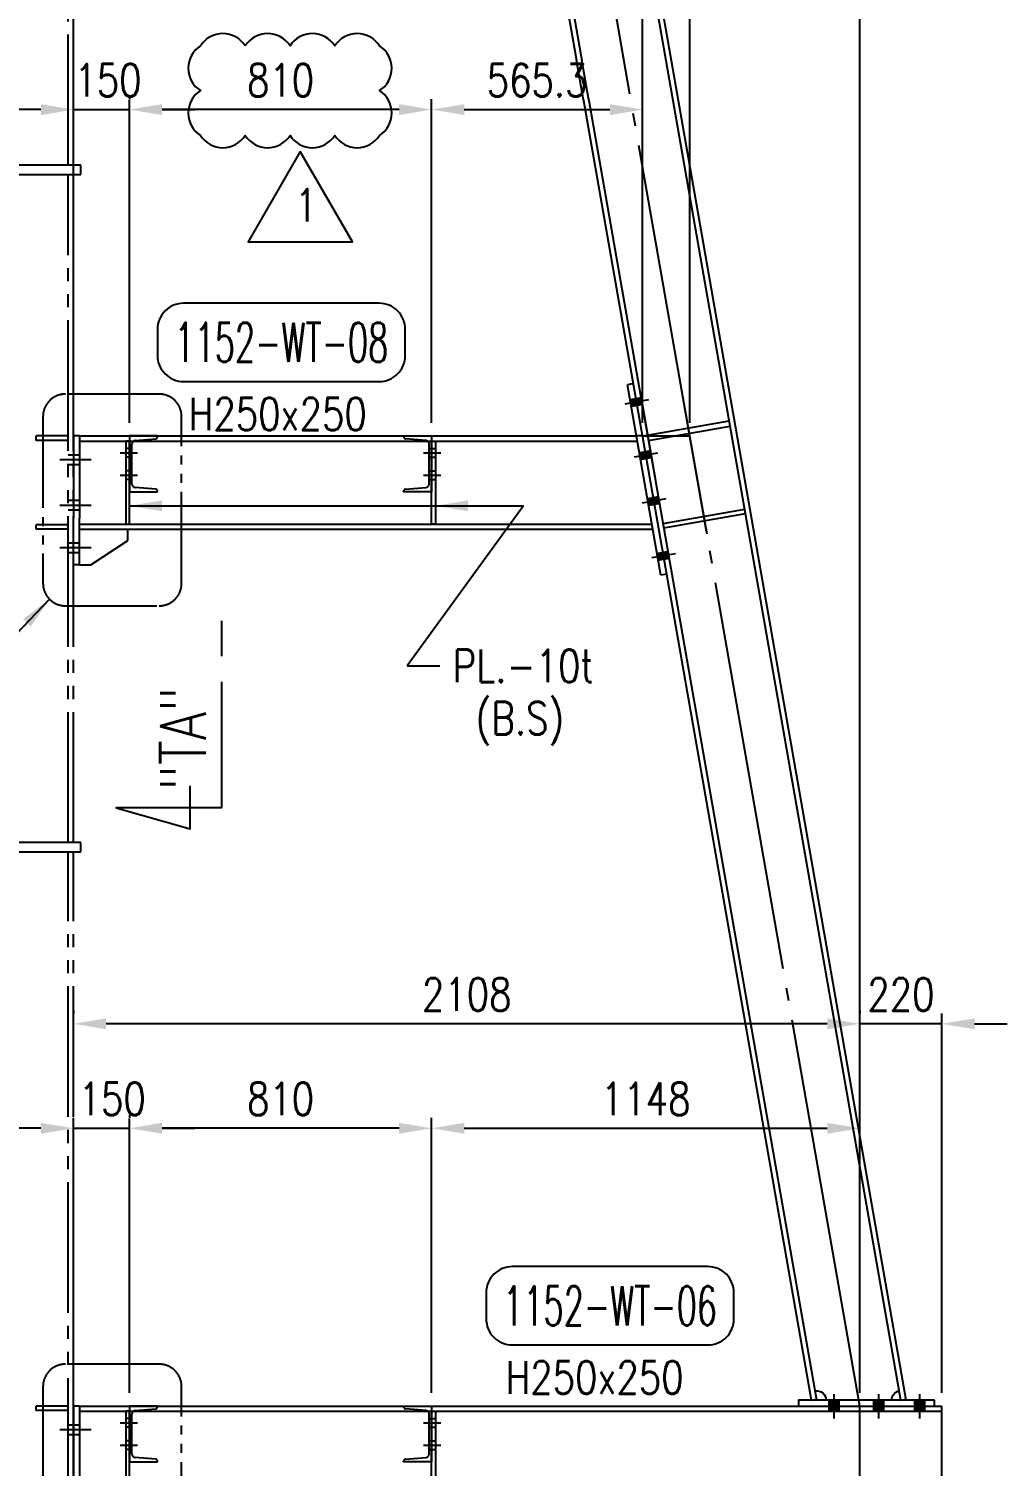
# Model space of a CAD drawing. Header units: millimetres. Extents: x 0 to 134087, y -49114 to 20834.
# Drawn here: x 72081 to 74704, y 11349 to 15202 of the extents above; entities that cross this region are included whole.
import ezdxf
from ezdxf.enums import TextEntityAlignment as Align

# ---------------------------------------------------------------- set-up
doc = ezdxf.new("R2010")
doc.units = ezdxf.units.MM
doc.header["$LTSCALE"] = 35
for name, pattern in [('JNK-CENTER', [34, 30, -1.5, 1, -1.5]), ('JNK-HIDDEN', [3, 2, -1]), ('JNK-PHANTOM', [15, 10, -1, 1, -1, 1, -1]), ('PH2', [15, 10, -1, 1, -1, 1, -1])]:
    doc.linetypes.add(name, pattern=pattern)
for name, color, linetype in [('CEN-R', 1, 'JNK-CENTER'), ('CON-C', 4, 'Continuous'), ('CON-G', 3, 'Continuous'), ('CON-W', 7, 'Continuous'), ('CON-Y', 2, 'Continuous'), ('det', 2, 'PH2'), ('Dim-W', 7, 'Continuous'), ('HID-Y', 2, 'JNK-HIDDEN'), ('PHA-M', 6, 'JNK-PHANTOM'), ('rev-2', 2, 'Continuous'), ('STL-OBJT', 7, 'Continuous'), ('TXTT-C', 4, 'Continuous')]:
    doc.layers.add(name, color=color, linetype=linetype)
doc.styles.add('SIMPLEX', font='simplex.shx', dxfattribs={"width": 0.8})
doc.dimstyles.new('DIM35', dxfattribs={"dimscale": 35, "dimtxt": 2.5, "dimasz": 2.5, "dimexe": 0.8, "dimexo": 1, "dimgap": 1, "dimtad": 1, "dimdec": 1, "dimdsep": 46, "dimtxsty": 'SIMPLEX', "dimcen": 0, "dimclrd": 7, "dimclre": 7, "dimclrt": 2, "dimadec": 1, "dimazin": 2, "dimtfac": 1, "dimtdec": 1, "dimtix": 1, "dimtmove": 2, "dimatfit": 2, "dimfxl": 1, "dimtfill": 1, "dimarcsym": 1})

# ---------------------------------------------------------------- blocks, each defined once
blk = doc.blocks.new('*D686')
at = {"color": 7, "linetype": 'ByBlock', "lineweight": -2, "transparency": 16777216}
for p, q in [((72200.6, 14145.5), (72200.6, 15013.3)), ((72350.6, 14145.5), (72350.6, 15013.3)), ((72113.1, 14985.3), (72025.6, 14985.3)), ((72200.6, 14985.3), (72350.6, 14985.3)), ((72438.1, 14985.3), (72525.6, 14985.3))]:
    blk.add_line(p, q, dxfattribs=at)
at = {"layer": 'DEFPOINTS', "color": 0, "transparency": 16777216}
for p in [(72350.6, 14985.3), (72200.6, 14110.5), (72350.6, 14110.5)]:
    blk.add_point(p, dxfattribs=at)
at = {"color": 2, "transparency": 16777216, "insert": (72293, 15064.1), "char_height": 87.5, "attachment_point": 5, "style": 'SIMPLEX', "bg_fill": 3, "box_fill_scale": 1.1, "bg_fill_color": 256, "bg_fill_true_color": 13158600, "bg_fill_transparency": 0}
blk.add_mtext('150', dxfattribs=at)
at = {"color": 7, "transparency": 16777216}
for points in [[(72113.1, 14999.9), (72113.1, 14970.7), (72200.6, 14985.3)], [(72438.1, 14999.9), (72438.1, 14970.7), (72350.6, 14985.3)]]:
    blk.add_solid(points, dxfattribs=at)
blk = doc.blocks.new('*D687')
at = {"color": 7, "linetype": 'ByBlock', "lineweight": -2, "transparency": 16777216}
for p, q in [((72350.6, 15020.3), (72350.6, 15013.3)), ((73160.6, 14145.5), (73160.6, 15013.3)), ((73073.1, 14985.3), (72438.1, 14985.3))]:
    blk.add_line(p, q, dxfattribs=at)
at = {"color": 7, "transparency": 16777216}
for points in [[(72438.1, 14999.9), (72438.1, 14970.7), (72350.6, 14985.3)], [(73073.1, 14999.9), (73073.1, 14970.7), (73160.6, 14985.3)]]:
    blk.add_solid(points, dxfattribs=at)
at = {"layer": 'DEFPOINTS', "color": 0, "transparency": 16777216}
for p in [(72350.6, 14985.3), (72350.6, 14985.3), (73160.6, 14110.5)]:
    blk.add_point(p, dxfattribs=at)
at = {"color": 2, "transparency": 16777216, "insert": (72755.6, 15064.1), "char_height": 87.5, "attachment_point": 5, "style": 'SIMPLEX', "bg_fill": 3, "box_fill_scale": 1.1, "bg_fill_color": 256, "bg_fill_true_color": 13158600, "bg_fill_transparency": 0}
blk.add_mtext('810', dxfattribs=at)
blk = doc.blocks.new('*D688')
at = {"color": 7, "linetype": 'ByBlock', "lineweight": -2, "transparency": 16777216}
for p, q in [((72200.6, 14180.5), (72200.6, 15573.3)), ((73852.8, 14145.5), (73852.8, 15573.3)), ((72288.1, 15545.3), (73765.3, 15545.3))]:
    blk.add_line(p, q, dxfattribs=at)
at = {"color": 7, "transparency": 16777216}
for points in [[(72288.1, 15559.9), (72288.1, 15530.7), (72200.6, 15545.3)], [(73765.3, 15559.9), (73765.3, 15530.7), (73852.8, 15545.3)]]:
    blk.add_solid(points, dxfattribs=at)
at = {"layer": 'DEFPOINTS', "color": 0, "transparency": 16777216}
for p in [(73852.8, 15545.3), (72200.6, 14145.5), (73852.8, 14110.5)]:
    blk.add_point(p, dxfattribs=at)
at = {"color": 2, "transparency": 16777216, "insert": (73026.7, 15624.1), "char_height": 87.5, "attachment_point": 5, "style": 'SIMPLEX', "bg_fill": 3, "box_fill_scale": 1.1, "bg_fill_color": 256, "bg_fill_true_color": 13158600, "bg_fill_transparency": 0}
blk.add_mtext('1652.2', dxfattribs=at)
blk = doc.blocks.new('*D689')
at = {"color": 7, "linetype": 'ByBlock', "lineweight": -2, "transparency": 16777216}
for p, q in [((73638.4, 15265.3), (73550.9, 15265.3)), ((73725.9, 14145.5), (73725.9, 15293.3)), ((73852.8, 15265.3), (73725.9, 15265.3)), ((73852.8, 14145.5), (73852.8, 15293.3)), ((73940.3, 15265.3), (74027.8, 15265.3))]:
    blk.add_line(p, q, dxfattribs=at)
at = {"color": 7, "transparency": 16777216}
blk.add_solid([(73638.4, 15279.9), (73638.4, 15250.7), (73725.9, 15265.3)], dxfattribs=at)
at = {"layer": 'DEFPOINTS', "color": 0, "transparency": 16777216}
for p in [(73725.9, 15265.3), (73725.9, 14110.5), (73852.8, 14110.5)]:
    blk.add_point(p, dxfattribs=at)
at = {"color": 2, "transparency": 16777216, "insert": (73960, 15344.1), "char_height": 87.5, "attachment_point": 5, "style": 'SIMPLEX', "bg_fill": 3, "box_fill_scale": 1.1, "bg_fill_color": 256, "bg_fill_true_color": 13158600, "bg_fill_transparency": 0}
blk.add_mtext('126.9', dxfattribs=at)
at = {"color": 7, "transparency": 16777216}
blk.add_solid([(73940.3, 15279.9), (73940.3, 15250.7), (73852.8, 15265.3)], dxfattribs=at)
blk = doc.blocks.new('*D690')
at = {"color": 7, "linetype": 'ByBlock', "lineweight": -2, "transparency": 16777216}
for p, q in [((72189.2, 15300.3), (72189.2, 15293.3)), ((73638.4, 15265.3), (72276.7, 15265.3)), ((73725.9, 14145.5), (73725.9, 15293.3))]:
    blk.add_line(p, q, dxfattribs=at)
at = {"color": 7, "transparency": 16777216}
for points in [[(72276.7, 15279.9), (72276.7, 15250.7), (72189.2, 15265.3)], [(73638.4, 15279.9), (73638.4, 15250.7), (73725.9, 15265.3)]]:
    blk.add_solid(points, dxfattribs=at)
at = {"layer": 'DEFPOINTS', "color": 0, "transparency": 16777216}
for p in [(72189.2, 15265.3), (72189.2, 15265.3), (73725.9, 14110.5)]:
    blk.add_point(p, dxfattribs=at)
at = {"color": 2, "transparency": 16777216, "insert": (72957.5, 15344.1), "char_height": 87.5, "attachment_point": 5, "style": 'SIMPLEX', "bg_fill": 3, "box_fill_scale": 1.1, "bg_fill_color": 256, "bg_fill_true_color": 13158600, "bg_fill_transparency": 0}
blk.add_mtext('1536.6', dxfattribs=at)
blk = doc.blocks.new('*D691')
at = {"color": 7, "linetype": 'ByBlock', "lineweight": -2, "transparency": 16777216}
for p, q in [((73160.6, 14180.5), (73160.6, 15013.3)), ((73725.9, 14145.5), (73725.9, 15013.3)), ((73248.1, 14985.3), (73638.4, 14985.3))]:
    blk.add_line(p, q, dxfattribs=at)
at = {"color": 7, "transparency": 16777216}
for points in [[(73248.1, 14999.9), (73248.1, 14970.7), (73160.6, 14985.3)], [(73638.4, 14999.9), (73638.4, 14970.7), (73725.9, 14985.3)]]:
    blk.add_solid(points, dxfattribs=at)
at = {"layer": 'DEFPOINTS', "color": 0, "transparency": 16777216}
for p in [(73725.9, 14985.3), (73160.6, 14145.5), (73725.9, 14110.5)]:
    blk.add_point(p, dxfattribs=at)
at = {"color": 2, "transparency": 16777216, "insert": (73443.2, 15064.1), "char_height": 87.5, "attachment_point": 5, "style": 'SIMPLEX', "bg_fill": 3, "box_fill_scale": 1.1, "bg_fill_color": 256, "bg_fill_true_color": 13158600, "bg_fill_transparency": 0}
blk.add_mtext('565.3', dxfattribs=at)
blk = doc.blocks.new('DUCT-TAG')
at = {"layer": 'CON-G'}
blk.add_lwpolyline([(-9.49, -1), (-9.49, 1, -0.414214), (-7.49, 3), (7.49, 3, -0.414214), (9.49, 1), (9.49, -1, -0.414214), (7.49, -3), (-7.49, -3, -0.414214)], format="xyb", close=True, dxfattribs=at)
at = {"layer": 'CON-G', "style": 'SIMPLEX', "width": 1.246304}
blk.add_attdef('NAME', text='', height=3, dxfattribs=at).set_placement((-8.19, -1.5), (8.19, -1.5), align=Align.FIT)
at = {"layer": 'CON-Y', "style": 'SIMPLEX'}
blk.add_attdef('ELEVATION', text='', height=2, dxfattribs=at).set_placement((0, -6.02), align=Align.CENTER)
blk = doc.blocks.new('*D694')
at = {"color": 7, "linetype": 'ByBlock', "lineweight": -2, "transparency": 16777216}
for p, q in [((72200.6, 12570), (72200.6, 12563)), ((74308.6, 11580.5), (74308.6, 12563)), ((74221.1, 12535), (72288.1, 12535))]:
    blk.add_line(p, q, dxfattribs=at)
at = {"color": 7, "transparency": 16777216}
for points in [[(72288.1, 12549.6), (72288.1, 12520.4), (72200.6, 12535)], [(74221.1, 12549.6), (74221.1, 12520.4), (74308.6, 12535)]]:
    blk.add_solid(points, dxfattribs=at)
at = {"layer": 'DEFPOINTS', "color": 0, "transparency": 16777216}
for p in [(72200.6, 12535), (72200.6, 12535), (74308.6, 11545.5)]:
    blk.add_point(p, dxfattribs=at)
at = {"color": 2, "transparency": 16777216, "insert": (73254.6, 12613.8), "char_height": 87.5, "attachment_point": 5, "style": 'SIMPLEX', "bg_fill": 3, "box_fill_scale": 1.1, "bg_fill_color": 256, "bg_fill_true_color": 13158600, "bg_fill_transparency": 0}
blk.add_mtext('2108', dxfattribs=at)
blk = doc.blocks.new('*D695')
at = {"color": 7, "linetype": 'ByBlock', "lineweight": -2, "transparency": 16777216}
for p, q in [((74308.6, 12570), (74308.6, 12563)), ((74528.6, 11545.5), (74528.6, 12563)), ((74221.1, 12535), (74133.6, 12535)), ((74528.6, 12535), (74308.6, 12535)), ((74616.1, 12535), (74703.6, 12535))]:
    blk.add_line(p, q, dxfattribs=at)
at = {"color": 7, "transparency": 16777216}
for points in [[(74221.1, 12549.6), (74221.1, 12520.4), (74308.6, 12535)], [(74616.1, 12549.6), (74616.1, 12520.4), (74528.6, 12535)]]:
    blk.add_solid(points, dxfattribs=at)
at = {"layer": 'DEFPOINTS', "color": 0, "transparency": 16777216}
for p in [(74308.6, 12535), (74308.6, 12535), (74528.6, 11510.5)]:
    blk.add_point(p, dxfattribs=at)
at = {"color": 2, "transparency": 16777216, "insert": (74418.6, 12613.8), "char_height": 87.5, "attachment_point": 5, "style": 'SIMPLEX', "bg_fill": 3, "box_fill_scale": 1.1, "bg_fill_color": 256, "bg_fill_true_color": 13158600, "bg_fill_transparency": 0}
blk.add_mtext('220', dxfattribs=at)
blk = doc.blocks.new('*D696')
at = {"color": 7, "linetype": 'ByBlock', "lineweight": -2, "transparency": 16777216}
for p, q in [((72113.1, 12255), (72025.6, 12255)), ((72200.6, 11545.5), (72200.6, 12283)), ((72200.6, 12255), (72350.6, 12255)), ((72350.6, 11545.5), (72350.6, 12283)), ((72438.1, 12255), (72525.6, 12255))]:
    blk.add_line(p, q, dxfattribs=at)
at = {"layer": 'DEFPOINTS', "color": 0, "transparency": 16777216}
for p in [(72350.6, 12255), (72200.6, 11510.5), (72350.6, 11510.5)]:
    blk.add_point(p, dxfattribs=at)
at = {"color": 2, "transparency": 16777216, "insert": (72304.3, 12333.8), "char_height": 87.5, "attachment_point": 5, "style": 'SIMPLEX', "bg_fill": 3, "box_fill_scale": 1.1, "bg_fill_color": 256, "bg_fill_true_color": 13158600, "bg_fill_transparency": 0}
blk.add_mtext('150', dxfattribs=at)
at = {"color": 7, "transparency": 16777216}
for points in [[(72113.1, 12269.6), (72113.1, 12240.4), (72200.6, 12255)], [(72438.1, 12269.6), (72438.1, 12240.4), (72350.6, 12255)]]:
    blk.add_solid(points, dxfattribs=at)
blk = doc.blocks.new('*D697')
at = {"color": 7, "linetype": 'ByBlock', "lineweight": -2, "transparency": 16777216}
for p, q in [((72350.6, 12290), (72350.6, 12283)), ((73073.1, 12255), (72438.1, 12255)), ((73160.6, 11545.5), (73160.6, 12283))]:
    blk.add_line(p, q, dxfattribs=at)
at = {"color": 7, "transparency": 16777216}
for points in [[(72438.1, 12269.6), (72438.1, 12240.4), (72350.6, 12255)], [(73073.1, 12269.6), (73073.1, 12240.4), (73160.6, 12255)]]:
    blk.add_solid(points, dxfattribs=at)
at = {"layer": 'DEFPOINTS', "color": 0, "transparency": 16777216}
for p in [(72350.6, 12255), (72350.6, 12255), (73160.6, 11510.5)]:
    blk.add_point(p, dxfattribs=at)
at = {"color": 2, "transparency": 16777216, "insert": (72755.6, 12333.8), "char_height": 87.5, "attachment_point": 5, "style": 'SIMPLEX', "bg_fill": 3, "box_fill_scale": 1.1, "bg_fill_color": 256, "bg_fill_true_color": 13158600, "bg_fill_transparency": 0}
blk.add_mtext('810', dxfattribs=at)
blk = doc.blocks.new('*D698')
at = {"color": 7, "linetype": 'ByBlock', "lineweight": -2, "transparency": 16777216}
for p, q in [((73160.6, 11545.5), (73160.6, 12283)), ((73248.1, 12255), (74221.1, 12255)), ((74308.6, 11545.5), (74308.6, 12283))]:
    blk.add_line(p, q, dxfattribs=at)
at = {"color": 7, "transparency": 16777216}
for points in [[(73248.1, 12269.6), (73248.1, 12240.4), (73160.6, 12255)], [(74221.1, 12269.6), (74221.1, 12240.4), (74308.6, 12255)]]:
    blk.add_solid(points, dxfattribs=at)
at = {"layer": 'DEFPOINTS', "color": 0, "transparency": 16777216}
for p in [(74308.6, 12255), (73160.6, 11510.5), (74308.6, 11510.5)]:
    blk.add_point(p, dxfattribs=at)
at = {"color": 2, "transparency": 16777216, "insert": (73734.6, 12333.8), "char_height": 87.5, "attachment_point": 5, "style": 'SIMPLEX', "bg_fill": 3, "box_fill_scale": 1.1, "bg_fill_color": 256, "bg_fill_true_color": 13158600, "bg_fill_transparency": 0}
blk.add_mtext('1148', dxfattribs=at)
blk = doc.blocks.new('A$C06B76479')
at = {"layer": 'CEN-R'}
for p, q in [((-560, 111), (-560, -118)), ((-175, 111), (-175, -118)), ((245, 111), (245, -118))]:
    blk.add_line(p, q, dxfattribs=at)
at = {"layer": 'CON-G'}
for p, q in [((1406, 0), (-770, 0)), ((-385, 56), (-433, 64)), ((454, 56), (406, 64))]:
    blk.add_line(p, q, dxfattribs=at)
blk.add_lwpolyline([(-700, 56), (576, 56), (576, 0), (-700, 0)], close=True, dxfattribs=at)
for centre, start, end in [((-385, 56), 0, 80.0564), ((404, 56), 80.0564, 180)]:
    blk.add_arc(centre, 87.5, start, end, dxfattribs=at)
at = {"layer": 'CON-W', "const_width": 94.5}
for points in [[(-560, 56), (-560, -52)], [(-175, 56), (-175, -52)], [(245, 56), (245, -52)]]:
    blk.add_lwpolyline(points, dxfattribs=at)
at = {"layer": 'HID-Y', "ltscale": 2}
for p, q in [((-607, 56), (-607, -52)), ((-513, 56), (-513, -52)), ((-222, 56), (-222, -52)), ((-128, 56), (-128, -52)), ((198, 56), (198, -52)), ((292, 56), (292, -52))]:
    blk.add_line(p, q, dxfattribs=at)
blk = doc.blocks.new('A$C291C6072')
for q in [(-48, 8), (52, 0)]:
    blk.add_line((0, 0), q)
at = {"layer": 'CEN-R'}
for p, q in [((-55, 338), (165, 300)), ((-142, -160), (78, -198)), ((-218, -590), (2, -629)), ((-308, -1105), (-88, -1144))]:
    blk.add_line(p, q, dxfattribs=at)
at = {"layer": 'CON-G'}
for p, q in [((-172, -1307), (141, 481)), ((86, 491), (141, 481)), ((10, 340), (-123, -418)), ((-227, -1297), (-172, -1307))]:
    blk.add_line(p, q, dxfattribs=at)
at = {"layer": 'Dim-W', "const_width": 80.5}
for points in [[(111, 309), (8, 327)], [(24, -189), (-80, -170)], [(-52, -620), (-155, -601)], [(-142, -1134), (-245, -1116)]]:
    blk.add_lwpolyline(points, dxfattribs=at)
blk = doc.blocks.new('*D719')
at = {"color": 7, "linetype": 'ByBlock', "lineweight": -2, "transparency": 16777216}
for p, q in [((73206, 19762.5), (73206, 19755.5)), ((74221.1, 19727.5), (73293.5, 19727.5)), ((74308.6, 11545.5), (74308.6, 19755.5))]:
    blk.add_line(p, q, dxfattribs=at)
at = {"color": 7, "transparency": 16777216}
for points in [[(73293.5, 19742.1), (73293.5, 19712.9), (73206, 19727.5)], [(74221.1, 19742.1), (74221.1, 19712.9), (74308.6, 19727.5)]]:
    blk.add_solid(points, dxfattribs=at)
at = {"layer": 'DEFPOINTS', "color": 0, "transparency": 16777216}
for p in [(73206, 19727.5), (73206, 19727.5), (74308.6, 11510.5)]:
    blk.add_point(p, dxfattribs=at)
at = {"color": 2, "transparency": 16777216, "insert": (73757.3, 19806.3), "char_height": 87.5, "attachment_point": 5, "style": 'SIMPLEX', "bg_fill": 3, "box_fill_scale": 1.1, "bg_fill_color": 256, "bg_fill_true_color": 13158600, "bg_fill_transparency": 0}
blk.add_mtext('1102.5', dxfattribs=at)
blk = doc.blocks.new('A$C3FE727CB')
at = {"layer": 'PHA-M'}
for p, q in [((1129, 5176), (1129, 8244)), ((1143, 5176), (1143, 8244)), ((1163, 5176), (803, 5176)), ((1163, 5151), (1163, 5176)), ((878, 5151), (1163, 5151)), ((1129, 3360), (1129, 5151)), ((1143, 3360), (1143, 5151)), ((1163, 3360), (878, 3360)), ((1163, 3335), (1163, 3360)), ((878, 3335), (1163, 3335)), ((1129, 0), (1129, 3335)), ((1143, 0), (1143, 3335))]:
    blk.add_line(p, q, dxfattribs=at)
blk = doc.blocks.new('SECMARK2')
at = {"layer": 'TXTT-C'}
blk.add_line((0, 0), (-2.72, 0), dxfattribs=at)
blk.add_lwpolyline([(-4.67, 0), (-14.32, 0), (-14.32, 8.05), (-15.93, 2.38), (-12.63, 2.38)], dxfattribs=at)
at = {"layer": 'TXTT-C', "style": 'SIMPLEX', "width": 1.17}
blk.add_attdef('TAG', text='', height=3.5, dxfattribs=at).set_placement((-7.82, 1.36), align=Align.CENTER)
blk = doc.blocks.new('A$C53936D48')
at = {"layer": 'rev-2'}
blk.add_lwpolyline([(0, 0), (-40, -69.3), (40, -69.3), (0, 0)], dxfattribs=at)
at = {"layer": 'rev-2', "style": 'SIMPLEX', "width": 0.8}
blk.add_text('1', height=25, dxfattribs=at).set_placement((-4.1, -41.3), align=Align.MIDDLE_LEFT)

msp = doc.modelspace()

# ---------------------------------------------------------------- linework, layer by layer
at = {"layer": 'CEN-R'}
for p, q in [((72325.5727, 14065.5162), (72372.0727, 14065.5162)), ((73139.0727, 14065.5162), (73185.5727, 14065.5162)), ((72247.6803, 14046.5162), (72164.0447, 14046.5162)), ((72325.5727, 14005.5162), (72372.0727, 14005.5162)), ((73139.0727, 14005.5162), (73185.5727, 14005.5162)), ((72247.6803, 13924.5162), (72164.0447, 13924.5162)), ((72247.6803, 13810.5162), (72164.0447, 13810.5162)), ((72227.0114, 13810.5162), (72185.134, 13810.5162)), ((74308.5727, 9660.5162), (74308.5727, 11510.5162)), ((72247.6803, 11446.5162), (72164.0447, 11446.5162)), ((72325.5727, 11465.5162), (72372.0727, 11465.5162)), ((73139.0727, 11465.5162), (73185.5727, 11465.5162)), ((72325.5727, 11405.5162), (72372.0727, 11405.5162)), ((73139.0727, 11405.5162), (73185.5727, 11405.5162))]:
    msp.add_line(p, q, dxfattribs=at)
at = {"layer": 'CON-G'}
for p, q in [((72216.5727, 14110.5162), (72200.5727, 14110.5162)), ((72200.5727, 14110.5162), (72200.5727, 13890.5162)), ((72216.5727, 14110.5162), (73707.5778, 14110.5162)), ((72216.5727, 14110.5162), (72216.5727, 13890.5162)), ((72216.5727, 14096.5162), (73710.0322, 14096.5162)), ((73781.1636, 13876.0912), (73999.8288, 13914.426)), ((72200.5727, 13765.5162), (72200.5727, 13890.5162)), ((72216.5727, 13765.5162), (72216.5727, 13890.5162)), ((72216.5727, 13874.5162), (73748.9517, 13874.5162)), ((73783.2358, 13864.2714), (74001.9009, 13902.6063)), ((72216.5727, 13860.5162), (73751.4061, 13860.5162)), ((72346.5727, 13830.5162), (72346.5727, 13860.5162)), ((72246.5727, 13765.5162), (72346.5727, 13830.5162)), ((72216.5727, 13765.5162), (72200.5727, 13765.5162)), ((72216.5727, 13765.5162), (72246.5727, 13765.5162)), ((72216.5727, 11510.5162), (72200.5727, 11510.5162)), ((72200.5727, 11510.5162), (72200.5727, 11290.5162)), ((72216.5727, 11510.5162), (74528.5727, 11510.5162)), ((72216.5727, 11510.5162), (72216.5727, 11290.5162)), ((72216.5727, 11496.5162), (74528.5727, 11496.5162))]:
    msp.add_line(p, q, dxfattribs=at)
for points in [[(72350.5727, 14096.5162), (72340.5727, 14096.5162), (72340.5727, 13874.5162), (72350.5727, 13874.5162)], [(73160.5727, 14096.5162), (73170.5727, 14096.5162), (73170.5727, 13874.5162), (73160.5727, 13874.5162)], [(72350.5727, 11496.5162), (72340.5727, 11496.5162), (72340.5727, 11274.5162), (72350.5727, 11274.5162)], [(73160.5727, 11496.5162), (73170.5727, 11496.5162), (73170.5727, 11274.5162), (73160.5727, 11274.5162)]]:
    msp.add_lwpolyline(points, close=True, dxfattribs=at)
at = {"layer": 'HID-Y'}
for p, q in [((72357.0727, 14077.0162), (72340.5727, 14077.0162)), ((73154.0727, 14077.0162), (73170.5727, 14077.0162)), ((72216.5727, 14059.5162), (72186.5727, 14059.5162)), ((72216.5727, 14033.5162), (72186.5727, 14033.5162)), ((72357.0727, 14054.0162), (72340.5727, 14054.0162)), ((73154.0727, 14054.0162), (73170.5727, 14054.0162)), ((72357.0727, 14017.0162), (72340.5727, 14017.0162)), ((72357.0727, 13994.0162), (72340.5727, 13994.0162)), ((73154.0727, 14017.0162), (73170.5727, 14017.0162)), ((73154.0727, 13994.0162), (73170.5727, 13994.0162)), ((72216.5727, 13937.5162), (72186.5727, 13937.5162)), ((72216.5727, 13911.5162), (72186.5727, 13911.5162)), ((72216.5727, 13823.5162), (72186.5727, 13823.5162)), ((72216.5727, 13797.5162), (72186.5727, 13797.5162)), ((72216.5727, 11459.5162), (72186.5727, 11459.5162)), ((72357.0727, 11477.0162), (72340.5727, 11477.0162)), ((72357.0727, 11454.0162), (72340.5727, 11454.0162)), ((73154.0727, 11477.0162), (73170.5727, 11477.0162)), ((73154.0727, 11454.0162), (73170.5727, 11454.0162)), ((72216.5727, 11433.5162), (72186.5727, 11433.5162)), ((72357.0727, 11417.0162), (72340.5727, 11417.0162)), ((73154.0727, 11417.0162), (73170.5727, 11417.0162)), ((72357.0727, 11394.0162), (72340.5727, 11394.0162)), ((73154.0727, 11394.0162), (73170.5727, 11394.0162))]:
    msp.add_line(p, q, dxfattribs=at)
at = {"layer": 'PHA-M'}
for p, q in [((72186.5727, 13872.5162), (72100.5727, 13872.5162)), ((72100.5727, 13860.5162), (72100.5727, 13872.5162)), ((72186.5727, 13860.5162), (72100.5727, 13860.5162))]:
    msp.add_line(p, q, dxfattribs=at)
for points in [[(72350.5727, 14110.5162), (72350.5727, 13960.5162), (72425.5727, 13960.5162), (72425.5727, 13962.9381, 0.388878732), (72421.0085, 13967.919), (72366.2011, 13972.7141, -0.388878732), (72357.0727, 13982.676), (72357.0727, 14088.3564, -0.388878732), (72366.2011, 14098.3184), (72421.0085, 14103.1134, 0.388878732), (72425.5727, 14108.0944), (72425.5727, 14110.5162)], [(73160.5727, 14110.5162), (73160.5727, 13960.5162), (73085.5727, 13960.5162), (73085.5727, 13962.9381, -0.388878732), (73090.1369, 13967.919), (73144.9442, 13972.7141, 0.388878732), (73154.0727, 13982.676), (73154.0727, 14088.3564, 0.388878732), (73144.9442, 14098.3184), (73090.1369, 14103.1134, -0.388878732), (73085.5727, 14108.0944), (73085.5727, 14110.5162)], [(72350.5727, 11510.5162), (72350.5727, 11360.5162), (72425.5727, 11360.5162), (72425.5727, 11362.9381, 0.388878732), (72421.0085, 11367.919), (72366.2011, 11372.7141, -0.388878732), (72357.0727, 11382.676), (72357.0727, 11488.3564, -0.388878732), (72366.2011, 11498.3184), (72421.0085, 11503.1134, 0.388878732), (72425.5727, 11508.0944), (72425.5727, 11510.5162)], [(73160.5727, 11510.5162), (73160.5727, 11360.5162), (73085.5727, 11360.5162), (73085.5727, 11362.9381, -0.388878732), (73090.1369, 11367.919), (73144.9442, 11372.7141, 0.388878732), (73154.0727, 11382.676), (73154.0727, 11488.3564, 0.388878732), (73144.9442, 11498.3184), (73090.1369, 11503.1134, -0.388878732), (73085.5727, 11508.0944), (73085.5727, 11510.5162)]]:
    msp.add_lwpolyline(points, format="xyb", close=True, dxfattribs=at)
at = {"layer": 'STL-OBJT'}
for p, q in [((73406.8362, 13923.336), (73094.8472, 13494.129, 0)), ((73094.8472, 13494.129, 0), (73182.3472, 13494.129, 0))]:
    msp.add_line(p, q, dxfattribs=at)

# ---------------------------------------------------------------- block references
ref = msp.add_blockref('SECMARK2', (72596.9157, 13615.2227), dxfattribs=dict(at, xscale=35, yscale=35, zscale=35, rotation=90))
ref.add_attrib('TAG', '"TA"', (72555.6157, 13160.9227), dxfattribs={"layer": 'CON-C', "height": 122.5, "rotation": 90, "style": 'SIMPLEX', "width": 0.8})

# ---------------------------------------------------------------- texts
at = {"layer": 'CON-Y', "style": 'SIMPLEX', "width": 0.8}
msp.add_text('H250x250', height=87.5, dxfattribs=at).set_placement((72509.6779, 14125.6985))
at = {"layer": 'STL-OBJT', "color": 2, "style": 'SIMPLEX', "width": 0.8}
for s, p in [('PL.-10t', (73217.3472, 13450.379, 0)), ('(B.S)', (73278.7793, 13310.379, 0))]:
    msp.add_text(s, height=87.5, dxfattribs=at).set_placement(p)

# ---------------------------------------------------------------- dimensions: what is measured, and where the dimension line sits
dim = msp.add_linear_dim(base=(72200.5727, 12535.0222), p1=(74308.5727, 11545.5162), p2=(72200.5727, 12535.0222), angle=180, dimstyle='DIM35')
dim.commit()
dim.dimension.update_dxf_attribs({"geometry": '*D694', "text_midpoint": (73254.5727, 12613.7722)})

# ---------------------------------------------------------------- leaders
at = {"layer": 'CON-W'}
msp.add_leader([(72136.2827, 13672.9818), (71782.179, 13302.3016)], dimstyle='DIM35', override={"dimgap": 1, "dimtad": 0}, dxfattribs=at)
at = {"layer": 'STL-OBJT'}
for points in [[(72350.5727, 13923.336), (73406.8362, 13923.336)], [(73170.5727, 13923.336), (73406.8362, 13923.336)]]:
    msp.add_leader(points, dimstyle='DIM35', override={"dimgap": 1, "dimtad": 0}, dxfattribs=at)

# ---------------------------------------------------------------- next in the draw order: dimensions: what is measured, and where the dimension line sits
for base, p1, p2, picture, middle in [((72350.5727, 14985.3148), (72200.5727, 14110.5162), (72350.5727, 14110.5162), '*D686', (72292.9782, 15064.0648)), ((72350.5727, 12255.0222), (72200.5727, 11510.5162), (72350.5727, 11510.5162), '*D696', (72304.3365, 12333.7722))]:
    dim = msp.add_linear_dim(base=base, p1=p1, p2=p2, dimstyle='DIM35')
    dim.commit()
    dim.dimension.update_dxf_attribs({"geometry": picture, "text_midpoint": middle, "dimtype": 160})
dim = msp.add_linear_dim(base=(74308.5727, 12535.0222), p1=(74528.5727, 11510.5162), p2=(74308.5727, 12535.0222), angle=180, dimstyle='DIM35')
dim.commit()
dim.dimension.update_dxf_attribs({"geometry": '*D695', "text_midpoint": (74418.5727, 12613.7722)})

# ---------------------------------------------------------------- next in the draw order: linework, layer by layer
at = {"layer": 'CON-G'}
msp.add_line((74528.5727, 11260.5162), (74528.5727, 11510.5162), dxfattribs=at)
at = {"layer": 'PHA-M'}
for p, q in [((72100.5727, 14098.5162), (72100.5727, 14110.5162)), ((72186.5727, 11510.5162), (72100.5727, 11510.5162)), ((72100.5727, 11498.5162), (72100.5727, 11510.5162)), ((72186.5727, 11498.5162), (72100.5727, 11498.5162))]:
    msp.add_line(p, q, dxfattribs=at)

# ---------------------------------------------------------------- next in the draw order: dimensions: what is measured, and where the dimension line sits
for base, p1, p2, picture, middle in [((72350.5727, 14985.3148), (73160.5727, 14110.5162), (72350.5727, 14985.3148), '*D687', (72755.5727, 15064.0648)), ((72350.5727, 12255.0222), (73160.5727, 11510.5162), (72350.5727, 12255.0222), '*D697', (72755.5727, 12333.7722))]:
    dim = msp.add_linear_dim(base=base, p1=p1, p2=p2, dimstyle='DIM35')
    dim.commit()
    dim.dimension.update_dxf_attribs({"geometry": picture, "text_midpoint": middle})

# ---------------------------------------------------------------- next in the draw order: linework, layer by layer
at = {"layer": 'det', "ltscale": 0.7}
msp.add_lwpolyline([(72490.4529, 11115.4082), (72490.4529, 11562.6966, 0.414213562), (72430.4529, 11622.6966), (72178.7091, 11622.6966, 0.414213562), (72118.7091, 11562.6966), (72118.7091, 11115.4082, 0.414213562), (72178.7091, 11055.4082), (72430.4529, 11055.4082, 0.414213562)], format="xyb", close=True, dxfattribs=at)

# ---------------------------------------------------------------- next in the draw order: dimensions: what is measured, and where the dimension line sits
for base, p1, p2, picture, middle in [((73852.7587, 15545.3148), (72200.5727, 14145.5162), (73852.7587, 14110.5162), '*D688', (73026.6657, 15624.0648)), ((74308.5727, 12255.0222), (73160.5727, 11510.5162), (74308.5727, 11510.5162), '*D698', (73734.5727, 12333.7722))]:
    dim = msp.add_linear_dim(base=base, p1=p1, p2=p2, dimstyle='DIM35')
    dim.commit()
    dim.dimension.update_dxf_attribs({"geometry": picture, "text_midpoint": middle})

# ---------------------------------------------------------------- next in the draw order: block references
at = {"xscale": -0.2857142857142857, "yscale": 0.2857142857142857, "zscale": 0.2857142857142857}
msp.add_blockref('A$C06B76479', (74308.5727, 11510.5162), dxfattribs=at)
at = {"layer": 'CON-W'}
ref = msp.add_blockref('DUCT-TAG', (73638.8946, 11779.1723), dxfattribs=dict(at, xscale=-35, yscale=35, zscale=35))
ref.add_attrib('NAME', '1152-WT-06', dxfattribs={"layer": 'CON-G', "height": 105, "style": 'SIMPLEX', "width": 0.576181}).set_placement((73352.2446, 11726.6723), (73925.5446, 11726.6723), align=Align.FIT)

# ---------------------------------------------------------------- next in the draw order: texts
at = {"layer": 'CON-Y', "style": 'SIMPLEX', "width": 0.8}
msp.add_text('H250x250', height=87.5, dxfattribs=at).set_placement((73358.9571, 11543.4594))

# ---------------------------------------------------------------- next in the draw order: dimensions: what is measured, and where the dimension line sits
dim = msp.add_linear_dim(base=(73725.8524, 15265.3148), p1=(73852.7587, 14110.5162), p2=(73725.8524, 14110.5162), angle=180, dimstyle='DIM35')
dim.commit()
dim.dimension.update_dxf_attribs({"geometry": '*D689', "text_midpoint": (73959.9545, 15344.0648), "dimtype": 160})

# ---------------------------------------------------------------- next in the draw order: linework, layer by layer
at = {"layer": 'CEN-R'}
msp.add_line((73898.8806, 13847.4332, 0), (73837.7097, 14196.357, 0), dxfattribs=at)

# ---------------------------------------------------------------- next in the draw order: dimensions: what is measured, and where the dimension line sits
dim = msp.add_linear_dim(base=(72189.2143, 15265.3148), p1=(73725.8524, 14110.5162), p2=(72189.2143, 15265.3148), angle=180, dimstyle='DIM35')
dim.commit()
dim.dimension.update_dxf_attribs({"geometry": '*D690', "text_midpoint": (72957.5334, 15344.0648)})

# ---------------------------------------------------------------- next in the draw order: linework, layer by layer
at = {"layer": 'det', "ltscale": 0.7}
msp.add_lwpolyline([(72490.4529, 13715.4082), (72490.4529, 14162.6966, 0.414213562), (72430.4529, 14222.6966), (72178.7091, 14222.6966, 0.414213562), (72118.7091, 14162.6966), (72118.7091, 13715.4082, 0.414213562), (72178.7091, 13655.4082), (72430.4529, 13655.4082, 0.414213562)], format="xyb", close=True, dxfattribs=at)
at = {"layer": 'PHA-M'}
for p, q in [((72186.5727, 14110.5162), (72100.5727, 14110.5162)), ((72186.5727, 14098.5162), (72100.5727, 14098.5162))]:
    msp.add_line(p, q, dxfattribs=at)
at = {"layer": 'rev-2'}
msp.add_lwpolyline([(72660.908, 15156.1354, 0.548618787), (72540.908, 15156.1354, 0.548618787), (72540.908, 15036.1354, 0.548618787), (72540.908, 14916.1354, 0.548618787), (72660.908, 14916.1354, 0.548618787), (72780.908, 14916.1354, 0.548618787), (72900.908, 14916.1354, 0.548618787), (73020.908, 14916.1354, 0.548618787), (73020.908, 15036.1354, 0.548618787), (73020.908, 15156.1354, 0.548618787), (72900.908, 15156.1354, 0.548618787), (72780.908, 15156.1354, 0.548618787)], format="xyb", close=True, dxfattribs=at)

# ---------------------------------------------------------------- next in the draw order: block references
msp.add_blockref('A$C3FE727CB', (71057.5727, 9660.5162))
at = {"layer": 'CON-G', "xscale": 3.5, "yscale": 3.5, "zscale": 3.5}
msp.add_blockref('A$C53936D48', (72808.395, 14873.3454), dxfattribs=at)
at = {"layer": 'CON-W'}
ref = msp.add_blockref('DUCT-TAG', (72757.7003, 14361.4114), dxfattribs=dict(at, xscale=-35, yscale=35, zscale=35))
ref.add_attrib('NAME', '1152-WT-08', dxfattribs={"layer": 'CON-G', "height": 105, "style": 'SIMPLEX', "width": 0.5733}).set_placement((72471.0503, 14308.9114), (73044.3503, 14308.9114), align=Align.FIT)

# ---------------------------------------------------------------- next in the draw order: dimensions: what is measured, and where the dimension line sits
dim = msp.add_linear_dim(base=(73725.8524, 14985.3148), p1=(73160.5727, 14145.5162), p2=(73725.8524, 14110.5162), dimstyle='DIM35')
dim.commit()
dim.dimension.update_dxf_attribs({"geometry": '*D691', "text_midpoint": (73443.2125, 15064.0648)})

# ---------------------------------------------------------------- next in the draw order: linework, layer by layer
msp.add_line((73725.8522, 14110.5162), (73852.7587, 14110.5162))
at = {"layer": 'CEN-R'}
msp.add_line((74308.5727, 11510.5162), (73214.7945, 17749.5162), dxfattribs=at)
at = {"layer": 'CON-G'}
for p, q in [((74418.4605, 11526.5162), (73308.0276, 17860.5162)), ((74432.6741, 11526.5162), (73319.7868, 17874.5162)), ((74178.8613, 11526.5162), (73109.8023, 17624.5162)), ((74193.0748, 11526.5162), (73121.5614, 17638.5162)), ((73739.642, 14112.9337), (73958.3072, 14151.2686)), ((73742.138, 14098.6965), (73960.8032, 14137.0313))]:
    msp.add_line(p, q, dxfattribs=at)

# ---------------------------------------------------------------- next in the draw order: block references
at = {"xscale": -0.2857142857142857, "yscale": 0.2857142857142857, "zscale": 0.2857142857142857}
msp.add_blockref('A$C291C6072', (73725.8522, 14110.5162), dxfattribs=at)

# ---------------------------------------------------------------- next in the draw order: dimensions: what is measured, and where the dimension line sits
dim = msp.add_linear_dim(base=(73206.0289, 19727.5242), p1=(74308.5727, 11510.5162), p2=(73206.0289, 19727.5242), angle=180, dimstyle='DIM35')
dim.commit()
dim.dimension.update_dxf_attribs({"geometry": '*D719', "text_midpoint": (73757.3008, 19806.2742)})

doc.saveas('drawing.dxf')
